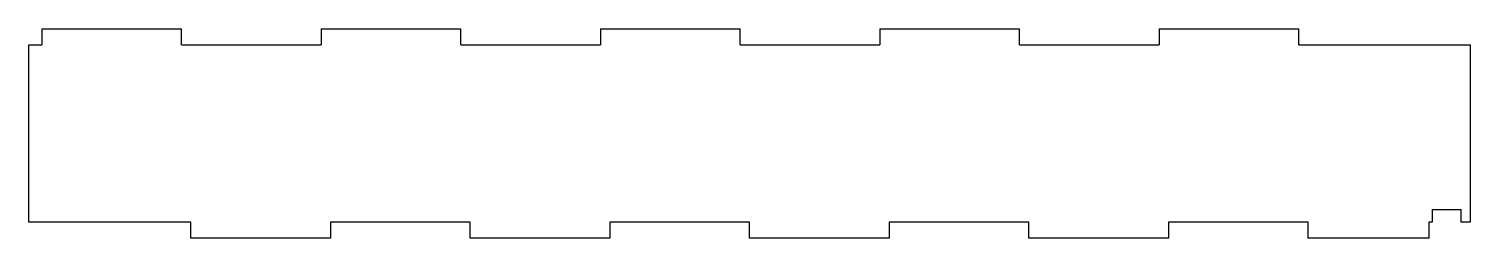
# Model space of a CAD drawing. Header units: millimetres. Extents: x -7 to 447, y -5 to 61.
import ezdxf

# ---------------------------------------------------------------- set-up
doc = ezdxf.new("R2010")
doc.units = ezdxf.units.MM

msp = doc.modelspace()

# ---------------------------------------------------------------- linework, layer by layer
at = {"color": 7, "linetype": 'Continuous'}
for p, q in [((-2.95, 61), (41.05, 61)), ((-2.95, 61), (-2.95, 56)), ((41.05, 56), (41.05, 61)), ((85.05, 61), (129.05, 61)), ((85.05, 61), (85.05, 56)), ((129.05, 56), (129.05, 61)), ((173.05, 61), (217.05, 61)), ((173.05, 61), (173.05, 56)), ((217.05, 56), (217.05, 61)), ((261.05, 61), (305.05, 61)), ((261.05, 61), (261.05, 56)), ((305.05, 56), (305.05, 61)), ((349.05, 61), (393.05, 61)), ((349.05, 61), (349.05, 56)), ((393.05, 56), (393.05, 61)), ((-7, 0), (-7, 56)), ((-7, 56), (-2.95, 56)), ((41.05, 56), (85.05, 56)), ((129.05, 56), (173.05, 56)), ((217.05, 56), (261.05, 56)), ((305.05, 56), (349.05, 56)), ((393.05, 56), (447, 56)), ((447, 56), (447, 0)), ((0, 0), (-7, 0)), ((44, 0), (0, 0)), ((44, -5), (44, 0)), ((132, 0), (88, 0)), ((88, 0), (88, -5)), ((132, -5), (132, 0)), ((220, 0), (176, 0)), ((176, 0), (176, -5)), ((220, -5), (220, 0)), ((308, 0), (264, 0)), ((264, 0), (264, -5)), ((308, -5), (308, 0)), ((396, 0), (352, 0)), ((352, 0), (352, -5)), ((396, -5), (396, 0)), ((434, 0), (434, -5)), ((435.06, 0), (434, 0)), ((435.06, 4), (444.06, 4)), ((435.06, 4), (435.06, 0)), ((444.06, 4), (444.06, 0)), ((447, 0), (444.06, 0)), ((88, -5), (44, -5)), ((176, -5), (132, -5)), ((264, -5), (220, -5)), ((352, -5), (308, -5)), ((434, -5), (396, -5))]:
    msp.add_line(p, q, dxfattribs=at)

doc.saveas('drawing.dxf')
